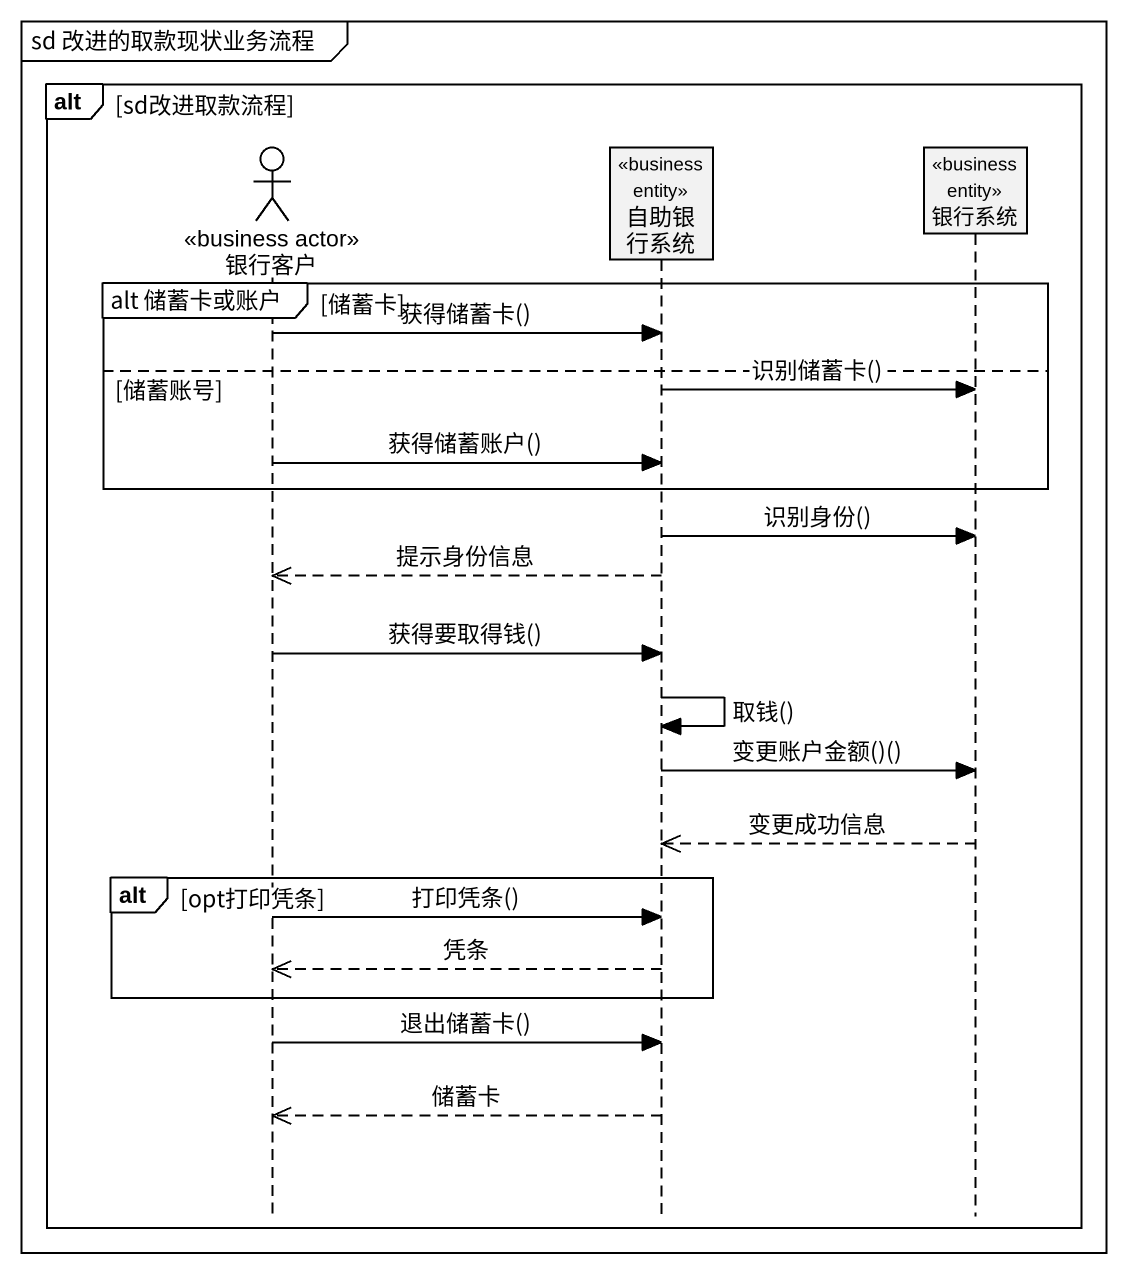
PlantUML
@startuml
mainframe sd 改进的取款现状业务流程
hide footbox
actor 银行客户 <<business actor>>
participant 自助银行系统 <<business entity>>
participant 银行系统 <<business entity>>

alt sd改进取款流程
  group alt 储蓄卡或账户 [储蓄卡]
    银行客户 -> 自助银行系统 : 获得储蓄卡()
  else 储蓄账号
    自助银行系统 -> 银行系统 : 识别储蓄卡()
    银行客户 -> 自助银行系统 : 获得储蓄账户()
  end
  自助银行系统 -> 银行系统 : 识别身份()
  自助银行系统 -->> 银行客户 : 提示身份信息
  银行客户 -> 自助银行系统 : 获得要取得钱()
  自助银行系统 -> 自助银行系统 : 取钱()
  自助银行系统 -> 银行系统 : 变更账户金额()()
  银行系统 -->> 自助银行系统 : 变更成功信息
  alt opt打印凭条
    银行客户 -> 自助银行系统 : 打印凭条()
    自助银行系统 -->> 银行客户 : 凭条
  end
  银行客户 -> 自助银行系统 : 退出储蓄卡()
  自助银行系统 -->> 银行客户 : 储蓄卡
end
@enduml
